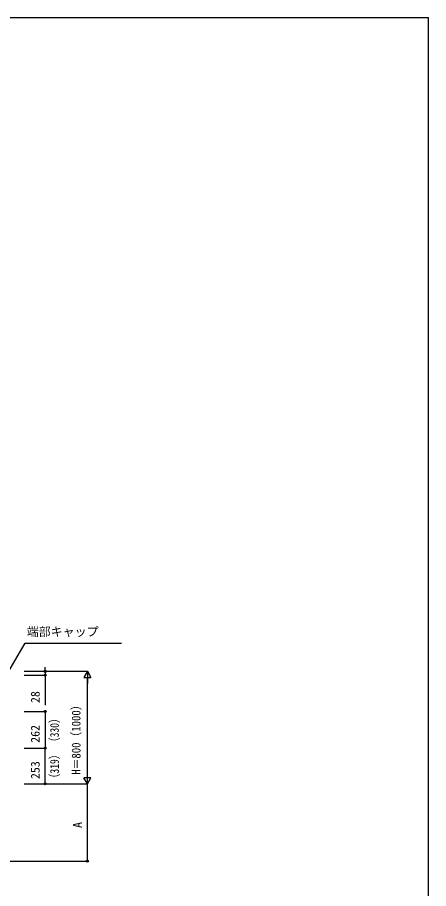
# Model space of a CAD drawing. Units: millimetres, scale not verified. Extents: x -4375 to 4375, y -6498 to 6472.
# Drawn here: x 1455 to 4375, y 57 to 6252 of the extents above; entities that cross this region are included whole.
import ezdxf
from ezdxf.enums import TextEntityAlignment as Align

# ---------------------------------------------------------------- set-up
doc = ezdxf.new("R2010")
doc.units = ezdxf.units.MM
doc.header["$LTSCALE"] = 30
for name, color, linetype in [('0-2_YKK_A1', 4, 'Continuous'), ('0-3_YKK_D', 6, 'Continuous'), ('0-4_YKK_ZWAK', 7, 'Continuous')]:
    doc.layers.add(name, color=color, linetype=linetype)
doc.styles.add('ＭＳ ゴシック', font='')
doc.styles.get('ＭＳ ゴシック').set_extended_font_data('MS Gothic')

msp = doc.modelspace()

# ---------------------------------------------------------------- linework, layer by layer
at = {"layer": '0-2_YKK_A1'}
msp.add_line((-1398, 251.6), (1602, 251.6), dxfattribs=at)
at = {"layer": '0-3_YKK_D'}
for p, q in [((1651.5, 1601.6), (1651.5, 1631.6)), ((1501.5, 1601.6), (1652.5, 1601.6)), ((1501.5, 1601.6), (1952.5, 1601.6)), ((1501.5, 1573.6), (1652.5, 1573.6)), ((1651.5, 1601.6), (1651.5, 1573.6)), ((1651.5, 1573.6), (1651.5, 1362.04)), ((1951.5, 1601.6), (1926.5, 1558.3)), ((1926.5, 1558.3), (1976.5, 1558.3)), ((1951.5, 1601.6), (1976.5, 1558.3)), ((1951.5, 1601.6), (1951.5, 1515)), ((1951.5, 851.6), (1951.5, 1551.6)), ((1501.5, 1316.6), (1652.5, 1316.6)), ((1651.5, 1316.6), (1651.5, 1054.6)), ((1501.5, 1054.6), (1652.5, 1054.6)), ((1501.5, 1054.6), (1652.5, 1054.6)), ((1651.5, 801.6), (1651.5, 1054.6)), ((1951.5, 801.6), (1951.5, 888.2)), ((1951.5, 801.6), (1926.5, 844.9)), ((1976.5, 844.9), (1926.5, 844.9)), ((1951.5, 801.6), (1976.5, 844.9)), ((1501.5, 801.6), (1652.5, 801.6)), ((1501.5, 801.6), (1952.5, 801.6)), ((1501.5, 801.6), (1952.5, 801.6)), ((1951.5, 251.6), (1951.5, 801.6)), ((1603, 251.6), (1952.5, 251.6))]:
    msp.add_line(p, q, dxfattribs=at)
msp.add_lwpolyline([(1387.37, 1590.61), (1509.18, 1801.6), (2194.89, 1801.6)], dxfattribs=at)
for centre in [(1651.5, 1601.6), (1651.5, 1573.6), (1651.5, 1316.6), (1651.5, 1054.6), (1651.5, 1054.6), (1651.5, 801.6), (1951.5, 251.6)]:
    msp.add_circle(centre, 7.5, dxfattribs=at)
at = {"layer": '0-4_YKK_ZWAK'}
msp.add_line((-4375, 6251.6), (4375, 6251.6), dxfattribs=at)
msp.add_lwpolyline([(-4375, -6498.4), (4375, -6498.4), (4375, 6251.6)], dxfattribs=at)

# ---------------------------------------------------------------- texts
at = {"layer": '0-3_YKK_D', "style": 'ＭＳ ゴシック'}
msp.add_text('端部キャップ', height=62.32, dxfattribs=at).set_placement((1521.13, 1832.96), align=Align.BOTTOM_LEFT)
for s, p in [('28', (1631.5, 1375.76)), ('262', (1631.5, 1092.87)), ('253', (1631.5, 835.37)), ('A', (1931.5, 487.48))]:
    msp.add_text(s, height=62.32, rotation=90, dxfattribs=at).set_placement(p, align=Align.BOTTOM_LEFT)
for s, width, p in [('H＝800（1000）', 0.9, (1921.36, 866.26)), ('（330）', 0.8, (1767.61, 1062.16)), ('（319）', 0.8, (1767.61, 804.66))]:
    msp.add_text(s, height=62.32, rotation=90, dxfattribs=dict(at, width=width)).set_placement(p, align=Align.BOTTOM_LEFT)

doc.saveas('drawing.dxf')
